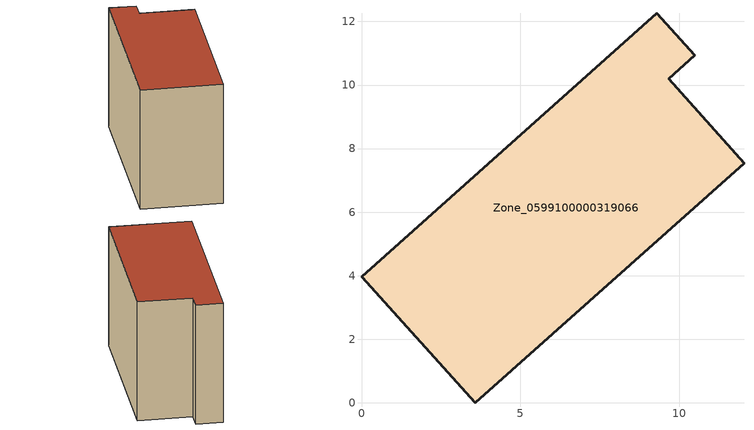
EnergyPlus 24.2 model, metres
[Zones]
Zone_0599100000319066
 floor ground (C_G): 0,3.98 9.29,12.26 10.48,10.93 9.66,10.19 12.03,7.54 3.57,0 z0
 wall outside (C_F): 9.66,10.19 10.48,10.93 9.29,12.26 0,3.98 3.57,0 12.03,7.54 9.66,10.19 z0:8.29
 roof outside (C_R): 3.57,0 12.03,7.54 9.66,10.19 10.48,10.93 9.29,12.26 0,3.98 z8.29
[BUILDING]
Pand.0599100000319066: North Axis=0; Terrain=City; Loads Convergence Tolerance Value=0.04; Temperature Convergence Tolerance Value=0.4; Solar Distribution=FullExterior; Maximum Number of Warmup Days=25; Minimum Number of Warmup Days=1
[Site:Location]
Rotterdam.The.Hague.AP_ZH_NLD Design_Conditions: Latitude=51.96; Longitude=4.45; Time Zone=1; Elevation=-4.5
[SITE:GROUNDTEMPERATURE:BUILDINGSURFACE]
18, 18, 18, 18, 18, 18, 18, 18, 18, 18, 18, 18
[MATERIAL] Thermal Absorptance=0.9; Solar Absorptance=0.7; Visible Absorptance=0.7
Name | Roughness | Thickness | Conductivity | Density | Specific Heat
G.TI.1975-1991 | MediumSmooth | 0.15 | 0.288461 | 540 | 1210
F.TI.1975-1991 | Rough | 0.3 | 0.230769 | 1920 | 840
R.TI.1975-1991 | MediumRough | 0.2 | 0.153846 | 1500 | 1000
[CONSTRUCTION]
C_G: G.TI.1975-1991
C_F: F.TI.1975-1991
C_R: R.TI.1975-1991
[ZONE]
Zone_0599100000319066: Type=1; Multiplier=1; Ceiling Height=Autocalculate; Volume=Autocalculate; Floor Area=autocalculate; Part of Total Floor Area=Yes
[ZONEINFILTRATION:DESIGNFLOWRATE]
Infil_Zone_0599100000319066: Zone or ZoneList or Space or SpaceList=Zone_0599100000319066; Schedule=AlwaysOn; Design Flow Rate Calculation Method=Flow/Area; Flow Rate per Floor Area=0.003; Constant Term Coefficient=1; Temperature Term Coefficient=0; Velocity Term Coefficient=0; Velocity Squared Term Coefficient=0
[HVACTEMPLATE:ZONE:IDEALLOADSAIRSYSTEM]
Zone_0599100000319066: Maximum Heating Supply Air Temperature=50; Minimum Cooling Supply Air Temperature=13; Maximum Heating Supply Air Humidity Ratio=0.0156; Minimum Cooling Supply Air Humidity Ratio=0.0077; Heating Limit=NoLimit; Cooling Limit=NoLimit; Dehumidification Control Type=ConstantSensibleHeatRatio; Cooling Sensible Heat Ratio=0.7; Dehumidification Setpoint=60; Humidification Control Type=None; Humidification Setpoint=30; Outdoor Air Method=None; Outdoor Air Flow Rate per Person=0.00944; Outdoor Air Flow Rate per Zone Floor Area=0; Outdoor Air Flow Rate per Zone=0; Demand Controlled Ventilation Type=None; Outdoor Air Economizer Type=NoEconomizer; Heat Recovery Type=None; Sensible Heat Recovery Effectiveness=0.7; Latent Heat Recovery Effectiveness=0.65
[ZONECONTROL:THERMOSTAT]
ThermostatControl_Zone_0599100000319066: Zone or ZoneList=Zone_0599100000319066; Control Type Schedule=DualSetpointControlType; Control 1=Thermostat_Zone_0599100000319066; Temperature Difference Between Cutout And Setpoint=0
[THERMOSTATSETPOINT:DUALSETPOINT]
Thermostat_Zone_0599100000319066: Heating Setpoint Temperature Schedule=HeatingSetpoint_Zone_0599100000319066; Cooling Setpoint Temperature Schedule=CoolingSetpoint_Zone_0599100000319066
[SCHEDULE:COMPACT]
HeatingSetpoint_Zone_0599100000319066: Through: 12/31, For: AllDays, Until: 24:00, 21
CoolingSetpoint_Zone_0599100000319066: Through: 12/31, For: AllDays, Until: 24:00, 24
DualSetpointControlType: Through: 12/31, For: AllDays, Until: 24:00, 4
AlwaysOn: Through: 12/31, For: AllDays, Until: 24:00, 1
